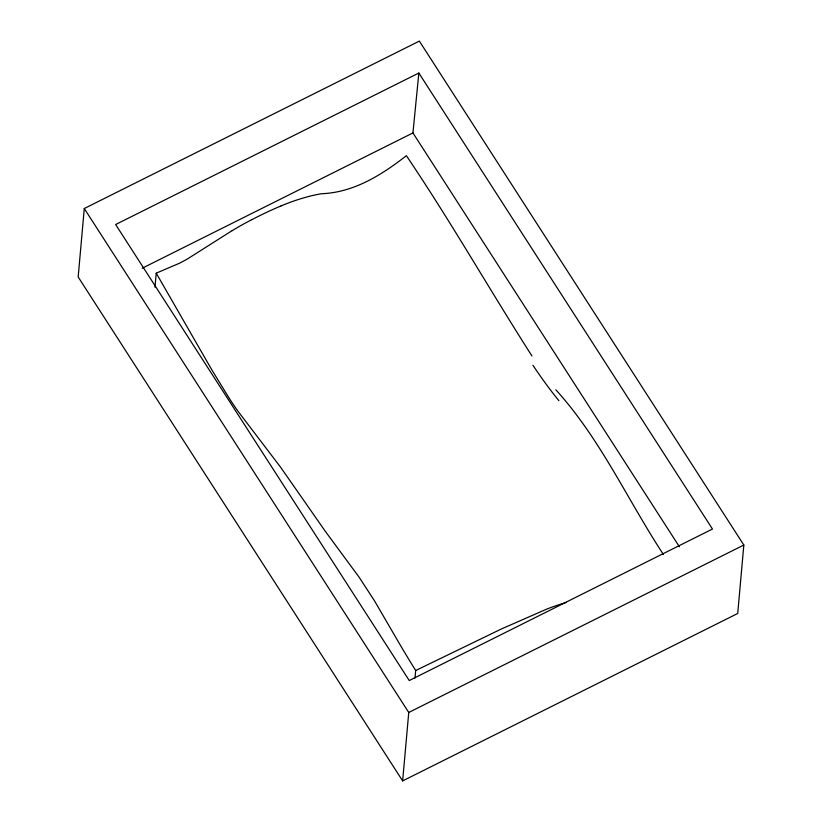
<?xml version="1.0" encoding="UTF-8"?>
<svg xmlns="http://www.w3.org/2000/svg" width="822" height="822" viewBox="0 0 822 822"><rect width="100%" height="100%" fill="white"/><g stroke="black" fill="none" stroke-linecap="round" stroke-linejoin="round"><path stroke-width="1.23" d="M84.276 208.531L78.172 276.963L402.646 780.9L737.724 613.469L743.828 545.037L419.354 41.1L84.276 208.531L408.75 712.458L402.646 780.9M154.978 287.197L156.231 273.181L179.432 263.245A73.507 27.527 -32.8 0 0 187.508 258.909L232.205 230.581M414.997 678.109L415.675 670.516L410.568 662.224A278.607 57.612 62.1 0 1 398.372 641.848L374.513 600.851L359.152 577.25L325.461 531.536L280.621 467.245L237.63 410.753A127.677 26.396 62.1 0 1 229.646 398.937L212.045 370.239L156.231 273.181M679.373 546.722L412.942 132.938L418.85 73.024L115.635 224.529L409.253 680.544L712.469 529.039L418.85 73.024M251.82 219.618L243.764 223.933A138.702 51.899 -32.8 0 0 232.225 230.622M142.216 268.219L412.942 132.938M408.75 712.458L743.828 545.037M415.675 670.516L501.389 628.974L546.856 609.051A150.59 56.399 -32.8 0 1 566.42 602.403M281.093 205.87L285.265 204.195A123.988 46.443 -32.8 0 1 306.853 196.992L308.733 196.499M555.847 389.792C600.317 438.784 627.381 499.56 663.344 554.408M531.957 355.988C489.511 289.58 450.518 221.036 406.376 155.697C381.5 175.045 353.902 192.482 321.474 193.745A155.379 58.198 -32.8 0 0 308.774 196.427M251.82 219.7A159.365 59.636 -32.8 0 1 281.083 205.921M558.909 400.684A178.939 37.514 62.7 0 1 532.913 365.245"/></g></svg>
